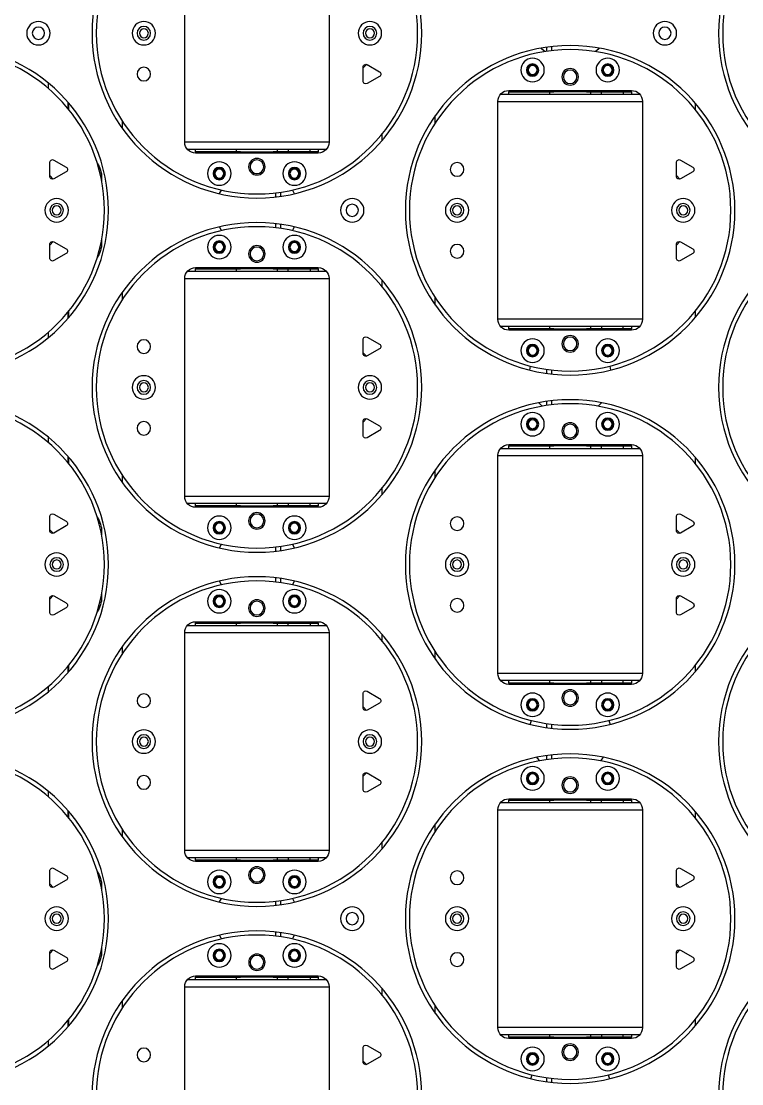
# Model space of a CAD drawing. Header units: millimetres. Extents: x 845401 to 948039, y 511594 to 550263.
# Drawn here: x 909106.1 to 909370.6, y 531751.2 to 532141.2 of the extents above; entities that cross this region are included whole.
import ezdxf

# ---------------------------------------------------------------- set-up
doc = ezdxf.new("R2010")
doc.units = ezdxf.units.MM
doc.layers.add('00', color=7, linetype='Continuous')
doc.layers.add('A-剖-0.10mm.......SECT-L01', color=255, linetype='Continuous', lineweight=18)

# ---------------------------------------------------------------- blocks, each defined once
blk = doc.blocks.new('1260包胶摆轮')
at = {"color": 7, "linetype": 'Continuous', "lineweight": 25}
for p, q in [((4842812.88, 878751.8), (4842812.88, 878671.8)), ((4842865.88, 878671.8), (4842865.88, 878751.8)), ((4842939.99, 878705.56), (4842940.49, 878704.14)), ((4842947.66, 878706.92), (4842947.66, 878705.41)), ((4842968.28, 878704.14), (4842968.77, 878705.56)), ((4842878.38, 878699.05), (4842879.64, 878700.36)), ((4842878.38, 878699.4), (4842878.38, 878694.2)), ((4842884.38, 878697.66), (4842879.88, 878700.26)), ((4842762.88, 878693.47), (4842762.88, 878691.51)), ((4842879.88, 878693.33), (4842884.38, 878695.93)), ((4842976.88, 878690.8), (4842931.88, 878690.8)), ((4842931.88, 878690.3), (4842931.88, 878690.8)), ((4842946.63, 878690.3), (4842931.88, 878690.3)), ((4842931.88, 878690.3), (4842931.88, 878689.3)), ((4842946.63, 878690.8), (4842946.63, 878690.3)), ((4842947.22, 878690.3), (4842946.63, 878690.3)), ((4842946.88, 878690.3), (4842946.88, 878689.3)), ((4842947.8, 878690.3), (4842947.22, 878690.3)), ((4842948.38, 878690.3), (4842947.8, 878690.3)), ((4842948.38, 878690.8), (4842948.38, 878690.3)), ((4842948.38, 878690.3), (4842960.38, 878690.3)), ((4842960.38, 878690.3), (4842960.38, 878690.8)), ((4842960.97, 878690.3), (4842960.38, 878690.3)), ((4842961.55, 878690.3), (4842960.97, 878690.3)), ((4842962.13, 878690.3), (4842961.55, 878690.3)), ((4842961.88, 878689.3), (4842961.88, 878690.3)), ((4842962.13, 878690.3), (4842962.13, 878690.8)), ((4842976.88, 878690.3), (4842962.13, 878690.3)), ((4842965.88, 878689.3), (4842965.88, 878690.3)), ((4842973.88, 878690.3), (4842973.88, 878689.3)), ((4842976.88, 878690.8), (4842976.88, 878690.3)), ((4842976.88, 878689.3), (4842976.88, 878690.3)), ((4842770.38, 878686.1), (4842770.38, 878683.74)), ((4842927.88, 878686.8), (4842927.88, 878606.8)), ((4842928.76, 878689.3), (4842980.01, 878689.3)), ((4842980.88, 878606.8), (4842980.88, 878686.8)), ((4843000.38, 878686.1), (4843000.38, 878683.74)), ((4842789.88, 878677.01), (4842789.88, 878679.69)), ((4842904.88, 878681.58), (4842904.88, 878678.9)), ((4842885.38, 878674.85), (4842885.38, 878672.5)), ((4842865.01, 878669.3), (4842813.76, 878669.3)), ((4842816.88, 878669.3), (4842816.88, 878668.3)), ((4842816.88, 878667.8), (4842816.88, 878668.3)), ((4842816.88, 878668.3), (4842831.63, 878668.3)), ((4842816.88, 878667.8), (4842861.88, 878667.8)), ((4842831.63, 878668.3), (4842831.63, 878667.8)), ((4842831.63, 878668.3), (4842832.22, 878668.3)), ((4842831.88, 878669.3), (4842831.88, 878668.3)), ((4842832.22, 878668.3), (4842832.8, 878668.3)), ((4842832.8, 878668.3), (4842833.38, 878668.3)), ((4842845.38, 878668.3), (4842833.38, 878668.3)), ((4842833.38, 878668.3), (4842833.38, 878667.8)), ((4842845.38, 878667.8), (4842845.38, 878668.3)), ((4842845.38, 878668.3), (4842845.97, 878668.3)), ((4842845.97, 878668.3), (4842846.55, 878668.3)), ((4842846.55, 878668.3), (4842847.13, 878668.3)), ((4842846.88, 878668.3), (4842846.88, 878669.3)), ((4842847.13, 878667.8), (4842847.13, 878668.3)), ((4842847.13, 878668.3), (4842861.88, 878668.3)), ((4842850.88, 878669.3), (4842850.88, 878668.3)), ((4842858.88, 878668.3), (4842858.88, 878669.3)), ((4842861.88, 878668.3), (4842861.88, 878669.3)), ((4842861.88, 878668.3), (4842861.88, 878667.8)), ((4842763.38, 878664.4), (4842763.38, 878659.2)), ((4842769.38, 878662.66), (4842764.88, 878665.26)), ((4842993.38, 878664.4), (4842993.38, 878659.2)), ((4842999.38, 878662.66), (4842994.88, 878665.26)), ((4842764.64, 878658.23), (4842763.38, 878659.54)), ((4842764.88, 878658.33), (4842769.38, 878660.93)), ((4842782.38, 878657.63), (4842782.38, 878658.8)), ((4842994.64, 878658.23), (4842993.38, 878659.54)), ((4842994.88, 878658.33), (4842999.38, 878660.93)), ((4842846.16, 878651.68), (4842846.16, 878653.19)), ((4842846.16, 878640.41), (4842846.16, 878641.92)), ((4842763.38, 878634.05), (4842764.64, 878635.36)), ((4842769.38, 878632.66), (4842764.88, 878635.26)), ((4842782.38, 878634.8), (4842782.38, 878635.96)), ((4842993.38, 878634.05), (4842994.64, 878635.36)), ((4842999.38, 878632.66), (4842994.88, 878635.26)), ((4842763.38, 878634.4), (4842763.38, 878629.2)), ((4842993.38, 878634.4), (4842993.38, 878629.2)), ((4842764.88, 878628.33), (4842769.38, 878630.93)), ((4842994.88, 878628.33), (4842999.38, 878630.93)), ((4842813.76, 878624.3), (4842865.01, 878624.3)), ((4842861.88, 878625.8), (4842816.88, 878625.8)), ((4842816.88, 878625.3), (4842816.88, 878625.8)), ((4842831.63, 878625.3), (4842816.88, 878625.3)), ((4842816.88, 878625.3), (4842816.88, 878624.3)), ((4842831.63, 878625.8), (4842831.63, 878625.3)), ((4842832.22, 878625.3), (4842831.63, 878625.3)), ((4842831.88, 878625.3), (4842831.88, 878624.3)), ((4842832.8, 878625.3), (4842832.22, 878625.3)), ((4842833.38, 878625.3), (4842832.8, 878625.3)), ((4842833.38, 878625.8), (4842833.38, 878625.3)), ((4842833.38, 878625.3), (4842845.38, 878625.3)), ((4842845.38, 878625.3), (4842845.38, 878625.8)), ((4842845.97, 878625.3), (4842845.38, 878625.3)), ((4842846.55, 878625.3), (4842845.97, 878625.3)), ((4842847.13, 878625.3), (4842846.55, 878625.3)), ((4842846.88, 878624.3), (4842846.88, 878625.3)), ((4842847.13, 878625.3), (4842847.13, 878625.8)), ((4842861.88, 878625.3), (4842847.13, 878625.3)), ((4842850.88, 878624.3), (4842850.88, 878625.3)), ((4842858.88, 878625.3), (4842858.88, 878624.3)), ((4842861.88, 878625.8), (4842861.88, 878625.3)), ((4842861.88, 878624.3), (4842861.88, 878625.3)), ((4842812.88, 878621.8), (4842812.88, 878541.8)), ((4842865.88, 878541.8), (4842865.88, 878621.8)), ((4842885.38, 878621.1), (4842885.38, 878618.74)), ((4842789.88, 878613.9), (4842789.88, 878616.58)), ((4842904.88, 878614.69), (4842904.88, 878612.01)), ((4842770.38, 878609.85), (4842770.38, 878607.5)), ((4843000.38, 878609.85), (4843000.38, 878607.5)), ((4842980.01, 878604.3), (4842928.76, 878604.3)), ((4842931.88, 878604.3), (4842931.88, 878603.3)), ((4842946.88, 878604.3), (4842946.88, 878603.3)), ((4842961.88, 878603.3), (4842961.88, 878604.3)), ((4842965.88, 878604.3), (4842965.88, 878603.3)), ((4842973.88, 878603.3), (4842973.88, 878604.3)), ((4842976.88, 878603.3), (4842976.88, 878604.3)), ((4842762.88, 878602.09), (4842762.88, 878600.13)), ((4842884.38, 878597.66), (4842879.88, 878600.26)), ((4842931.88, 878602.8), (4842931.88, 878603.3)), ((4842931.88, 878603.3), (4842946.63, 878603.3)), ((4842931.88, 878602.8), (4842976.88, 878602.8)), ((4842946.63, 878603.3), (4842946.63, 878602.8)), ((4842946.63, 878603.3), (4842947.22, 878603.3)), ((4842947.22, 878603.3), (4842947.8, 878603.3)), ((4842947.8, 878603.3), (4842948.38, 878603.3)), ((4842960.38, 878603.3), (4842948.38, 878603.3)), ((4842948.38, 878603.3), (4842948.38, 878602.8)), ((4842960.38, 878602.8), (4842960.38, 878603.3)), ((4842960.38, 878603.3), (4842960.97, 878603.3)), ((4842960.97, 878603.3), (4842961.55, 878603.3)), ((4842961.55, 878603.3), (4842962.13, 878603.3)), ((4842962.13, 878603.3), (4842976.88, 878603.3)), ((4842962.13, 878602.8), (4842962.13, 878603.3)), ((4842976.88, 878603.3), (4842976.88, 878602.8)), ((4842878.38, 878599.4), (4842878.38, 878594.2)), ((4842879.88, 878593.33), (4842884.38, 878595.93)), ((4842879.64, 878593.23), (4842878.38, 878594.54)), ((4842947.66, 878588.18), (4842947.66, 878586.67)), ((4842947.66, 878576.92), (4842947.66, 878575.41)), ((4842878.38, 878569.05), (4842879.64, 878570.36)), ((4842878.38, 878569.4), (4842878.38, 878564.2)), ((4842884.38, 878567.66), (4842879.88, 878570.26)), ((4842879.88, 878563.33), (4842884.38, 878565.93)), ((4842762.88, 878563.47), (4842762.88, 878561.51)), ((4842928.76, 878559.3), (4842980.01, 878559.3)), ((4842976.88, 878560.8), (4842931.88, 878560.8)), ((4842931.88, 878560.3), (4842931.88, 878560.8)), ((4842946.63, 878560.3), (4842931.88, 878560.3)), ((4842931.88, 878560.3), (4842931.88, 878559.3)), ((4842946.63, 878560.8), (4842946.63, 878560.3)), ((4842947.22, 878560.3), (4842946.63, 878560.3)), ((4842946.88, 878560.3), (4842946.88, 878559.3)), ((4842947.8, 878560.3), (4842947.22, 878560.3)), ((4842948.38, 878560.3), (4842947.8, 878560.3)), ((4842948.38, 878560.8), (4842948.38, 878560.3)), ((4842948.38, 878560.3), (4842960.38, 878560.3)), ((4842960.38, 878560.3), (4842960.38, 878560.8)), ((4842960.97, 878560.3), (4842960.38, 878560.3)), ((4842961.55, 878560.3), (4842960.97, 878560.3)), ((4842962.13, 878560.3), (4842961.55, 878560.3)), ((4842961.88, 878559.3), (4842961.88, 878560.3)), ((4842962.13, 878560.3), (4842962.13, 878560.8)), ((4842976.88, 878560.3), (4842962.13, 878560.3)), ((4842965.88, 878559.3), (4842965.88, 878560.3)), ((4842973.88, 878560.3), (4842973.88, 878559.3)), ((4842976.88, 878560.8), (4842976.88, 878560.3)), ((4842976.88, 878559.3), (4842976.88, 878560.3)), ((4842770.38, 878556.1), (4842770.38, 878553.74)), ((4842927.88, 878556.8), (4842927.88, 878476.8)), ((4842980.88, 878476.8), (4842980.88, 878556.8)), ((4843000.38, 878556.1), (4843000.38, 878553.74)), ((4842789.88, 878547.01), (4842789.88, 878549.69)), ((4842904.88, 878551.58), (4842904.88, 878548.9)), ((4842885.38, 878544.85), (4842885.38, 878542.5)), ((4842865.01, 878539.3), (4842813.76, 878539.3)), ((4842816.88, 878539.3), (4842816.88, 878538.3)), ((4842816.88, 878537.8), (4842816.88, 878538.3)), ((4842816.88, 878538.3), (4842831.63, 878538.3)), ((4842816.88, 878537.8), (4842861.88, 878537.8)), ((4842831.63, 878538.3), (4842831.63, 878537.8)), ((4842831.63, 878538.3), (4842832.22, 878538.3)), ((4842831.88, 878539.3), (4842831.88, 878538.3)), ((4842832.22, 878538.3), (4842832.8, 878538.3)), ((4842832.8, 878538.3), (4842833.38, 878538.3)), ((4842845.38, 878538.3), (4842833.38, 878538.3)), ((4842833.38, 878538.3), (4842833.38, 878537.8)), ((4842845.38, 878537.8), (4842845.38, 878538.3)), ((4842845.38, 878538.3), (4842845.97, 878538.3)), ((4842845.97, 878538.3), (4842846.55, 878538.3)), ((4842846.55, 878538.3), (4842847.13, 878538.3)), ((4842846.88, 878538.3), (4842846.88, 878539.3)), ((4842847.13, 878538.3), (4842861.88, 878538.3)), ((4842847.13, 878537.8), (4842847.13, 878538.3)), ((4842850.88, 878539.3), (4842850.88, 878538.3)), ((4842858.88, 878538.3), (4842858.88, 878539.3)), ((4842861.88, 878538.3), (4842861.88, 878539.3)), ((4842861.88, 878538.3), (4842861.88, 878537.8)), ((4842763.38, 878534.4), (4842763.38, 878529.2)), ((4842769.38, 878532.66), (4842764.88, 878535.26)), ((4842993.38, 878534.4), (4842993.38, 878529.2)), ((4842999.38, 878532.66), (4842994.88, 878535.26)), ((4842764.88, 878528.33), (4842769.38, 878530.93)), ((4842994.88, 878528.33), (4842999.38, 878530.93)), ((4842764.64, 878528.23), (4842763.38, 878529.54)), ((4842782.38, 878527.63), (4842782.38, 878528.8)), ((4842994.64, 878528.23), (4842993.38, 878529.54)), ((4842846.16, 878521.68), (4842846.16, 878523.19)), ((4842846.16, 878510.41), (4842846.16, 878511.92)), ((4842763.38, 878504.05), (4842764.64, 878505.36)), ((4842763.38, 878504.4), (4842763.38, 878499.2)), ((4842769.38, 878502.66), (4842764.88, 878505.26)), ((4842782.38, 878504.8), (4842782.38, 878505.96)), ((4842993.38, 878504.05), (4842994.64, 878505.36)), ((4842993.38, 878504.4), (4842993.38, 878499.2)), ((4842999.38, 878502.66), (4842994.88, 878505.26)), ((4842764.88, 878498.33), (4842769.38, 878500.93)), ((4842994.88, 878498.33), (4842999.38, 878500.93)), ((4842861.88, 878495.8), (4842816.88, 878495.8)), ((4842816.88, 878495.3), (4842816.88, 878495.8)), ((4842831.63, 878495.3), (4842816.88, 878495.3)), ((4842816.88, 878495.3), (4842816.88, 878494.3)), ((4842831.63, 878495.8), (4842831.63, 878495.3)), ((4842832.22, 878495.3), (4842831.63, 878495.3)), ((4842831.88, 878495.3), (4842831.88, 878494.3)), ((4842832.8, 878495.3), (4842832.22, 878495.3)), ((4842833.38, 878495.3), (4842832.8, 878495.3)), ((4842833.38, 878495.8), (4842833.38, 878495.3)), ((4842833.38, 878495.3), (4842845.38, 878495.3)), ((4842845.38, 878495.3), (4842845.38, 878495.8)), ((4842845.97, 878495.3), (4842845.38, 878495.3)), ((4842846.55, 878495.3), (4842845.97, 878495.3)), ((4842847.13, 878495.3), (4842846.55, 878495.3)), ((4842846.88, 878494.3), (4842846.88, 878495.3)), ((4842847.13, 878495.3), (4842847.13, 878495.8)), ((4842861.88, 878495.3), (4842847.13, 878495.3)), ((4842850.88, 878494.3), (4842850.88, 878495.3)), ((4842858.88, 878495.3), (4842858.88, 878494.3)), ((4842861.88, 878495.8), (4842861.88, 878495.3)), ((4842861.88, 878494.3), (4842861.88, 878495.3)), ((4842812.88, 878491.8), (4842812.88, 878411.8)), ((4842813.76, 878494.3), (4842865.01, 878494.3)), ((4842865.88, 878411.8), (4842865.88, 878491.8)), ((4842885.38, 878491.1), (4842885.38, 878488.74)), ((4842789.88, 878483.9), (4842789.88, 878486.58)), ((4842904.88, 878484.69), (4842904.88, 878482.01)), ((4842770.38, 878479.85), (4842770.38, 878477.5)), ((4843000.38, 878479.85), (4843000.38, 878477.5)), ((4842762.88, 878472.09), (4842762.88, 878470.13)), ((4842980.01, 878474.3), (4842928.76, 878474.3)), ((4842931.88, 878474.3), (4842931.88, 878473.3)), ((4842931.88, 878472.8), (4842931.88, 878473.3)), ((4842931.88, 878473.3), (4842946.63, 878473.3)), ((4842931.88, 878472.8), (4842976.88, 878472.8)), ((4842946.63, 878473.3), (4842946.63, 878472.8)), ((4842946.63, 878473.3), (4842947.22, 878473.3)), ((4842946.88, 878474.3), (4842946.88, 878473.3)), ((4842947.22, 878473.3), (4842947.8, 878473.3)), ((4842947.8, 878473.3), (4842948.38, 878473.3)), ((4842960.38, 878473.3), (4842948.38, 878473.3)), ((4842948.38, 878473.3), (4842948.38, 878472.8)), ((4842960.38, 878472.8), (4842960.38, 878473.3)), ((4842960.38, 878473.3), (4842960.97, 878473.3)), ((4842960.97, 878473.3), (4842961.55, 878473.3)), ((4842961.55, 878473.3), (4842962.13, 878473.3)), ((4842961.88, 878473.3), (4842961.88, 878474.3)), ((4842962.13, 878472.8), (4842962.13, 878473.3)), ((4842962.13, 878473.3), (4842976.88, 878473.3)), ((4842965.88, 878474.3), (4842965.88, 878473.3)), ((4842973.88, 878473.3), (4842973.88, 878474.3)), ((4842976.88, 878473.3), (4842976.88, 878474.3)), ((4842976.88, 878473.3), (4842976.88, 878472.8)), ((4842878.38, 878469.4), (4842878.38, 878464.2)), ((4842884.38, 878467.66), (4842879.88, 878470.26)), ((4842879.64, 878463.23), (4842878.38, 878464.54)), ((4842879.88, 878463.33), (4842884.38, 878465.93)), ((4842947.66, 878458.18), (4842947.66, 878456.67)), ((4842939.57, 878445.46), (4842939.88, 878443.99)), ((4842947.66, 878446.92), (4842947.66, 878445.41)), ((4842968.89, 878443.99), (4842969.2, 878445.46)), ((4842878.38, 878439.05), (4842879.64, 878440.36)), ((4842884.38, 878437.66), (4842879.88, 878440.26)), ((4842878.38, 878439.4), (4842878.38, 878434.2)), ((4842762.88, 878433.47), (4842762.88, 878431.51)), ((4842879.88, 878433.33), (4842884.38, 878435.93)), ((4842928.76, 878429.3), (4842980.01, 878429.3)), ((4842976.88, 878430.8), (4842931.88, 878430.8)), ((4842931.88, 878430.3), (4842931.88, 878430.8)), ((4842946.63, 878430.3), (4842931.88, 878430.3)), ((4842931.88, 878430.3), (4842931.88, 878429.3)), ((4842946.63, 878430.8), (4842946.63, 878430.3)), ((4842947.22, 878430.3), (4842946.63, 878430.3)), ((4842946.88, 878430.3), (4842946.88, 878429.3)), ((4842947.8, 878430.3), (4842947.22, 878430.3)), ((4842948.38, 878430.3), (4842947.8, 878430.3)), ((4842948.38, 878430.8), (4842948.38, 878430.3)), ((4842948.38, 878430.3), (4842960.38, 878430.3)), ((4842960.38, 878430.3), (4842960.38, 878430.8)), ((4842960.97, 878430.3), (4842960.38, 878430.3)), ((4842961.55, 878430.3), (4842960.97, 878430.3)), ((4842962.13, 878430.3), (4842961.55, 878430.3)), ((4842961.88, 878429.3), (4842961.88, 878430.3)), ((4842962.13, 878430.3), (4842962.13, 878430.8)), ((4842976.88, 878430.3), (4842962.13, 878430.3)), ((4842965.88, 878429.3), (4842965.88, 878430.3)), ((4842973.88, 878430.3), (4842973.88, 878429.3)), ((4842976.88, 878430.8), (4842976.88, 878430.3)), ((4842976.88, 878429.3), (4842976.88, 878430.3)), ((4842770.38, 878426.1), (4842770.38, 878423.74)), ((4842927.88, 878426.8), (4842927.88, 878346.8)), ((4842980.88, 878346.8), (4842980.88, 878426.8)), ((4843000.38, 878426.1), (4843000.38, 878423.74)), ((4842904.88, 878421.58), (4842904.88, 878418.9)), ((4842789.88, 878417.01), (4842789.88, 878419.69)), ((4842885.38, 878414.85), (4842885.38, 878412.5)), ((4842865.01, 878409.3), (4842813.76, 878409.3)), ((4842816.88, 878409.3), (4842816.88, 878408.3)), ((4842831.88, 878409.3), (4842831.88, 878408.3)), ((4842846.88, 878408.3), (4842846.88, 878409.3)), ((4842850.88, 878409.3), (4842850.88, 878408.3)), ((4842858.88, 878408.3), (4842858.88, 878409.3)), ((4842861.88, 878408.3), (4842861.88, 878409.3)), ((4842769.38, 878402.66), (4842764.88, 878405.26)), ((4842816.88, 878408.3), (4842831.63, 878408.3)), ((4842816.88, 878407.8), (4842816.88, 878408.3)), ((4842816.88, 878407.8), (4842861.88, 878407.8)), ((4842831.63, 878408.3), (4842831.63, 878407.8)), ((4842831.63, 878408.3), (4842832.22, 878408.3)), ((4842832.22, 878408.3), (4842832.8, 878408.3)), ((4842832.8, 878408.3), (4842833.38, 878408.3)), ((4842845.38, 878408.3), (4842833.38, 878408.3)), ((4842833.38, 878408.3), (4842833.38, 878407.8)), ((4842845.38, 878407.8), (4842845.38, 878408.3)), ((4842845.38, 878408.3), (4842845.97, 878408.3)), ((4842845.97, 878408.3), (4842846.55, 878408.3)), ((4842846.55, 878408.3), (4842847.13, 878408.3)), ((4842847.13, 878407.8), (4842847.13, 878408.3)), ((4842847.13, 878408.3), (4842861.88, 878408.3)), ((4842861.88, 878408.3), (4842861.88, 878407.8)), ((4842999.38, 878402.66), (4842994.88, 878405.26)), ((4842763.38, 878404.4), (4842763.38, 878399.2)), ((4842764.88, 878398.33), (4842769.38, 878400.93)), ((4842993.38, 878404.4), (4842993.38, 878399.2)), ((4842994.88, 878398.33), (4842999.38, 878400.93)), ((4842764.64, 878398.23), (4842763.38, 878399.54)), ((4842782.38, 878397.63), (4842782.38, 878398.8)), ((4842994.64, 878398.23), (4842993.38, 878399.54)), ((4842846.16, 878391.68), (4842846.16, 878393.19)), ((4842846.16, 878380.41), (4842846.16, 878381.92)), ((4842763.38, 878374.05), (4842764.64, 878375.36)), ((4842763.38, 878374.4), (4842763.38, 878369.2)), ((4842769.38, 878372.66), (4842764.88, 878375.26)), ((4842782.38, 878374.8), (4842782.38, 878375.96)), ((4842993.38, 878374.05), (4842994.64, 878375.36)), ((4842993.38, 878374.4), (4842993.38, 878369.2)), ((4842999.38, 878372.66), (4842994.88, 878375.26)), ((4842764.88, 878368.33), (4842769.38, 878370.93)), ((4842994.88, 878368.33), (4842999.38, 878370.93)), ((4842813.76, 878364.3), (4842865.01, 878364.3)), ((4842861.88, 878365.8), (4842816.88, 878365.8)), ((4842816.88, 878365.3), (4842816.88, 878365.8)), ((4842831.63, 878365.3), (4842816.88, 878365.3)), ((4842816.88, 878365.3), (4842816.88, 878364.3)), ((4842831.63, 878365.8), (4842831.63, 878365.3)), ((4842832.22, 878365.3), (4842831.63, 878365.3)), ((4842831.88, 878365.3), (4842831.88, 878364.3)), ((4842832.8, 878365.3), (4842832.22, 878365.3)), ((4842833.38, 878365.3), (4842832.8, 878365.3)), ((4842833.38, 878365.8), (4842833.38, 878365.3)), ((4842833.38, 878365.3), (4842845.38, 878365.3)), ((4842845.38, 878365.3), (4842845.38, 878365.8)), ((4842845.97, 878365.3), (4842845.38, 878365.3)), ((4842846.55, 878365.3), (4842845.97, 878365.3)), ((4842847.13, 878365.3), (4842846.55, 878365.3)), ((4842846.88, 878364.3), (4842846.88, 878365.3)), ((4842847.13, 878365.3), (4842847.13, 878365.8)), ((4842861.88, 878365.3), (4842847.13, 878365.3)), ((4842850.88, 878364.3), (4842850.88, 878365.3)), ((4842858.88, 878365.3), (4842858.88, 878364.3)), ((4842861.88, 878365.8), (4842861.88, 878365.3)), ((4842861.88, 878364.3), (4842861.88, 878365.3)), ((4842812.88, 878361.8), (4842812.88, 878281.8)), ((4842865.88, 878281.8), (4842865.88, 878361.8)), ((4842885.38, 878361.1), (4842885.38, 878358.74)), ((4842789.88, 878353.9), (4842789.88, 878356.58)), ((4842904.88, 878354.69), (4842904.88, 878352.01)), ((4842770.38, 878349.85), (4842770.38, 878347.5)), ((4843000.38, 878349.85), (4843000.38, 878347.5)), ((4842980.01, 878344.3), (4842928.76, 878344.3)), ((4842931.88, 878344.3), (4842931.88, 878343.3)), ((4842931.88, 878342.8), (4842931.88, 878343.3)), ((4842931.88, 878343.3), (4842946.63, 878343.3)), ((4842931.88, 878342.8), (4842976.88, 878342.8)), ((4842946.63, 878343.3), (4842946.63, 878342.8)), ((4842946.63, 878343.3), (4842947.22, 878343.3)), ((4842946.88, 878344.3), (4842946.88, 878343.3)), ((4842947.22, 878343.3), (4842947.8, 878343.3)), ((4842947.8, 878343.3), (4842948.38, 878343.3)), ((4842960.38, 878343.3), (4842948.38, 878343.3)), ((4842948.38, 878343.3), (4842948.38, 878342.8)), ((4842960.38, 878342.8), (4842960.38, 878343.3)), ((4842960.38, 878343.3), (4842960.97, 878343.3)), ((4842960.97, 878343.3), (4842961.55, 878343.3)), ((4842961.55, 878343.3), (4842962.13, 878343.3)), ((4842961.88, 878343.3), (4842961.88, 878344.3)), ((4842962.13, 878342.8), (4842962.13, 878343.3)), ((4842962.13, 878343.3), (4842976.88, 878343.3)), ((4842965.88, 878344.3), (4842965.88, 878343.3)), ((4842973.88, 878343.3), (4842973.88, 878344.3)), ((4842976.88, 878343.3), (4842976.88, 878344.3)), ((4842976.88, 878343.3), (4842976.88, 878342.8)), ((4842762.88, 878342.09), (4842762.88, 878340.13)), ((4842878.38, 878339.4), (4842878.38, 878334.2)), ((4842884.38, 878337.66), (4842879.88, 878340.26)), ((4842879.88, 878333.33), (4842884.38, 878335.93)), ((4842879.64, 878333.23), (4842878.38, 878334.54)), ((4842947.66, 878328.18), (4842947.66, 878326.67))]:
    blk.add_line(p, q, dxfattribs=at)
at = {"color": 8, "linetype": 'Continuous', "lineweight": 25}
for p, q in [((4842945.66, 878705.15), (4842945.66, 878706.67)), ((4842947.22, 878690.8), (4842947.22, 878690.3)), ((4842947.8, 878690.3), (4842947.8, 878690.8)), ((4842960.97, 878690.8), (4842960.97, 878690.3)), ((4842961.55, 878690.3), (4842961.55, 878690.8)), ((4842770.15, 878686.37), (4842770.15, 878684.03)), ((4842980.88, 878686.8), (4842927.88, 878686.8)), ((4842812.88, 878671.8), (4842865.88, 878671.8)), ((4842832.22, 878668.3), (4842832.22, 878667.8)), ((4842832.8, 878667.8), (4842832.8, 878668.3)), ((4842845.97, 878668.3), (4842845.97, 878667.8)), ((4842846.55, 878667.8), (4842846.55, 878668.3)), ((4842848.16, 878653.45), (4842848.16, 878651.94)), ((4842848.16, 878641.66), (4842848.16, 878640.14)), ((4842832.22, 878625.8), (4842832.22, 878625.3)), ((4842832.8, 878625.3), (4842832.8, 878625.8)), ((4842845.97, 878625.8), (4842845.97, 878625.3)), ((4842846.55, 878625.3), (4842846.55, 878625.8)), ((4842865.88, 878621.8), (4842812.88, 878621.8)), ((4842770.15, 878609.56), (4842770.15, 878607.23)), ((4842927.88, 878606.8), (4842980.88, 878606.8)), ((4842947.22, 878603.3), (4842947.22, 878602.8)), ((4842947.8, 878602.8), (4842947.8, 878603.3)), ((4842960.97, 878603.3), (4842960.97, 878602.8)), ((4842961.55, 878602.8), (4842961.55, 878603.3)), ((4842945.66, 878586.93), (4842945.66, 878588.45)), ((4842945.66, 878575.15), (4842945.66, 878576.67)), ((4842947.22, 878560.8), (4842947.22, 878560.3)), ((4842947.8, 878560.3), (4842947.8, 878560.8)), ((4842960.97, 878560.8), (4842960.97, 878560.3)), ((4842961.55, 878560.3), (4842961.55, 878560.8)), ((4842770.15, 878556.37), (4842770.15, 878554.03)), ((4842980.88, 878556.8), (4842927.88, 878556.8)), ((4842812.88, 878541.8), (4842865.88, 878541.8)), ((4842832.22, 878538.3), (4842832.22, 878537.8)), ((4842832.8, 878537.8), (4842832.8, 878538.3)), ((4842845.97, 878538.3), (4842845.97, 878537.8)), ((4842846.55, 878537.8), (4842846.55, 878538.3)), ((4842848.16, 878523.45), (4842848.16, 878521.94)), ((4842848.16, 878511.66), (4842848.16, 878510.14)), ((4842832.22, 878495.8), (4842832.22, 878495.3)), ((4842832.8, 878495.3), (4842832.8, 878495.8)), ((4842845.97, 878495.8), (4842845.97, 878495.3)), ((4842846.55, 878495.3), (4842846.55, 878495.8)), ((4842865.88, 878491.8), (4842812.88, 878491.8)), ((4842770.15, 878479.56), (4842770.15, 878477.23)), ((4842927.88, 878476.8), (4842980.88, 878476.8)), ((4842947.22, 878473.3), (4842947.22, 878472.8)), ((4842947.8, 878472.8), (4842947.8, 878473.3)), ((4842960.97, 878473.3), (4842960.97, 878472.8)), ((4842961.55, 878472.8), (4842961.55, 878473.3)), ((4842945.66, 878456.93), (4842945.66, 878458.45)), ((4842945.66, 878445.15), (4842945.66, 878446.67)), ((4842947.22, 878430.8), (4842947.22, 878430.3)), ((4842947.8, 878430.3), (4842947.8, 878430.8)), ((4842960.97, 878430.8), (4842960.97, 878430.3)), ((4842961.55, 878430.3), (4842961.55, 878430.8)), ((4842770.15, 878426.37), (4842770.15, 878424.03)), ((4842980.88, 878426.8), (4842927.88, 878426.8)), ((4842812.88, 878411.8), (4842865.88, 878411.8)), ((4842832.22, 878408.3), (4842832.22, 878407.8)), ((4842832.8, 878407.8), (4842832.8, 878408.3)), ((4842845.97, 878408.3), (4842845.97, 878407.8)), ((4842846.55, 878407.8), (4842846.55, 878408.3)), ((4842848.16, 878393.45), (4842848.16, 878391.94)), ((4842848.16, 878381.66), (4842848.16, 878380.14)), ((4842832.22, 878365.8), (4842832.22, 878365.3)), ((4842832.8, 878365.3), (4842832.8, 878365.8)), ((4842845.97, 878365.8), (4842845.97, 878365.3)), ((4842846.55, 878365.3), (4842846.55, 878365.8)), ((4842865.88, 878361.8), (4842812.88, 878361.8)), ((4842770.15, 878349.56), (4842770.15, 878347.23)), ((4842927.88, 878346.8), (4842980.88, 878346.8)), ((4842947.22, 878343.3), (4842947.22, 878342.8)), ((4842947.8, 878342.8), (4842947.8, 878343.3)), ((4842960.97, 878343.3), (4842960.97, 878342.8)), ((4842961.55, 878342.8), (4842961.55, 878343.3)), ((4842945.66, 878326.93), (4842945.66, 878328.45))]:
    blk.add_line(p, q, dxfattribs=at)
at = {"color": 7, "linetype": 'Continuous', "lineweight": 25, "flags": 128}
for points in [[(4842826.37, 878654.25), (4842826.21, 878653.96), (4842825.67, 878652.87)], [(4842853.1, 878652.87), (4842852.56, 878653.96), (4842852.4, 878654.25)], [(4842825.67, 878640.72), (4842825.7, 878640.66), (4842826.37, 878639.34)], [(4842852.4, 878639.34), (4842853.07, 878640.66), (4842853.1, 878640.72)], [(4842943.26, 878588.86), (4842942.45, 878587.89), (4842942.19, 878587.54)], [(4842966.57, 878587.54), (4842966.31, 878587.89), (4842965.51, 878588.86)], [(4842939.75, 878575.5), (4842939.92, 878574.82), (4842940.15, 878574.06)], [(4842968.61, 878574.06), (4842968.85, 878574.82), (4842969.02, 878575.5)], [(4842826.37, 878524.25), (4842826.21, 878523.96), (4842825.67, 878522.87)], [(4842853.1, 878522.87), (4842852.56, 878523.96), (4842852.4, 878524.25)], [(4842825.67, 878510.72), (4842825.7, 878510.66), (4842826.37, 878509.34)], [(4842852.4, 878509.34), (4842853.07, 878510.66), (4842853.1, 878510.72)], [(4842944.08, 878458.7), (4842943.98, 878458.61), (4842942.86, 878457.41)], [(4842965.9, 878457.41), (4842964.78, 878458.61), (4842964.68, 878458.7)], [(4842826.37, 878394.25), (4842826.21, 878393.96), (4842825.67, 878392.87)], [(4842853.1, 878392.87), (4842852.56, 878393.96), (4842852.4, 878394.25)], [(4842825.67, 878380.72), (4842825.7, 878380.66), (4842826.37, 878379.34)], [(4842852.4, 878379.34), (4842853.07, 878380.66), (4842853.1, 878380.72)], [(4842945.05, 878328.54), (4842943.98, 878327.61), (4842943.63, 878327.26)], [(4842965.13, 878327.26), (4842964.78, 878327.61), (4842963.72, 878328.54)]]:
    blk.add_lwpolyline(points, dxfattribs=at)
at = {"color": 7, "linetype": 'Continuous', "lineweight": 25}
for centre, radius in [((4842839.38, 878711.8), 60.5), ((4843069.38, 878711.8), 60.5), ((4842839.38, 878711.8), 59), ((4843069.38, 878711.8), 59), ((4842724.38, 878646.8), 60.5), ((4842724.38, 878646.8), 59), ((4842954.38, 878646.8), 60.5), ((4842954.38, 878646.8), 59), ((4842940.58, 878698.3), 4.3), ((4842968.18, 878698.3), 4.3), ((4842797.88, 878696.8), 2.5), ((4842940.58, 878698.3), 2.25), ((4842940.58, 878698.3), 2.03), ((4842940.58, 878698.3), 1.65), ((4842954.38, 878695.8), 3.03), ((4842954.38, 878695.8), 2.5), ((4842968.18, 878698.3), 2.25), ((4842968.18, 878698.3), 2.03), ((4842968.18, 878698.3), 1.65), ((4842825.58, 878660.3), 4.3), ((4842825.58, 878660.3), 2.25), ((4842825.58, 878660.3), 2.03), ((4842839.38, 878662.8), 3.02), ((4842839.38, 878662.8), 2.5), ((4842853.18, 878660.3), 4.3), ((4842853.18, 878660.3), 2.25), ((4842853.18, 878660.3), 2.03), ((4842912.88, 878661.8), 2.5), ((4842825.58, 878660.3), 1.65), ((4842853.18, 878660.3), 1.65), ((4842765.88, 878646.8), 4.3), ((4842874.38, 878646.8), 4.3), ((4842912.88, 878646.8), 4.3), ((4842995.88, 878646.8), 4.3), ((4842765.88, 878646.8), 2.5), ((4842765.88, 878646.8), 1.65), ((4842874.38, 878646.8), 2.25), ((4842912.88, 878646.8), 2.5), ((4842912.88, 878646.8), 1.65), ((4842995.88, 878646.8), 2.5), ((4842995.88, 878646.8), 1.65), ((4842839.38, 878581.8), 60.5), ((4842839.38, 878581.8), 59), ((4843069.38, 878581.8), 60.5), ((4843069.38, 878581.8), 59), ((4842825.58, 878633.3), 4.3), ((4842825.58, 878633.3), 2.25), ((4842825.58, 878633.3), 2.03), ((4842825.58, 878633.3), 1.65), ((4842853.18, 878633.3), 4.3), ((4842853.18, 878633.3), 2.25), ((4842853.18, 878633.3), 2.03), ((4842853.18, 878633.3), 1.65), ((4842839.38, 878630.8), 3.03), ((4842839.38, 878630.8), 2.5), ((4842912.88, 878631.8), 2.5), ((4842954.38, 878597.8), 3.03), ((4842954.38, 878597.8), 2.5), ((4842797.88, 878596.8), 2.5), ((4842940.58, 878595.3), 4.3), ((4842940.58, 878595.3), 2.25), ((4842940.58, 878595.3), 2.03), ((4842940.58, 878595.3), 1.65), ((4842968.18, 878595.3), 4.3), ((4842968.18, 878595.3), 2.25), ((4842968.18, 878595.3), 2.03), ((4842968.18, 878595.3), 1.65), ((4842797.88, 878581.8), 4.3), ((4842797.88, 878581.8), 2.5), ((4842880.88, 878581.8), 4.3), ((4842880.88, 878581.8), 2.5), ((4842797.88, 878581.8), 1.65), ((4842880.88, 878581.8), 1.65), ((4842724.38, 878516.8), 60.5), ((4842954.38, 878516.8), 60.5), ((4842724.38, 878516.8), 59), ((4842954.38, 878516.8), 59), ((4842940.58, 878568.3), 4.3), ((4842968.18, 878568.3), 4.3), ((4842797.88, 878566.8), 2.5), ((4842940.58, 878568.3), 2.25), ((4842940.58, 878568.3), 2.02), ((4842940.58, 878568.3), 1.65), ((4842954.38, 878565.8), 3.03), ((4842968.18, 878568.3), 2.25), ((4842968.18, 878568.3), 2.02), ((4842968.18, 878568.3), 1.65), ((4842954.38, 878565.8), 2.5), ((4842825.58, 878530.3), 4.3), ((4842839.38, 878532.8), 3.03), ((4842839.38, 878532.8), 2.5), ((4842853.18, 878530.3), 4.3), ((4842912.88, 878531.8), 2.5), ((4842825.58, 878530.3), 2.25), ((4842825.58, 878530.3), 2.03), ((4842825.58, 878530.3), 1.65), ((4842853.18, 878530.3), 2.25), ((4842853.18, 878530.3), 2.03), ((4842853.18, 878530.3), 1.65), ((4842765.88, 878516.8), 4.3), ((4842765.88, 878516.8), 2.5), ((4842765.88, 878516.8), 1.65), ((4842912.88, 878516.8), 4.3), ((4842912.88, 878516.8), 2.5), ((4842912.88, 878516.8), 1.65), ((4842995.88, 878516.8), 4.3), ((4842995.88, 878516.8), 2.5), ((4842995.88, 878516.8), 1.65), ((4842839.38, 878451.8), 60.5), ((4842839.38, 878451.8), 59), ((4843069.38, 878451.8), 60.5), ((4843069.38, 878451.8), 59), ((4842825.58, 878503.3), 4.3), ((4842853.18, 878503.3), 4.3), ((4842825.58, 878503.3), 2.25), ((4842825.58, 878503.3), 2.03), ((4842825.58, 878503.3), 1.65), ((4842839.38, 878500.8), 3.03), ((4842839.38, 878500.8), 2.5), ((4842853.18, 878503.3), 2.25), ((4842853.18, 878503.3), 2.03), ((4842853.18, 878503.3), 1.65), ((4842912.88, 878501.8), 2.5), ((4842797.88, 878466.8), 2.5), ((4842940.58, 878465.3), 4.3), ((4842940.58, 878465.3), 2.25), ((4842940.58, 878465.3), 2.03), ((4842954.38, 878467.8), 3.03), ((4842954.38, 878467.8), 2.5), ((4842968.18, 878465.3), 4.3), ((4842968.18, 878465.3), 2.25), ((4842968.18, 878465.3), 2.03), ((4842940.58, 878465.3), 1.65), ((4842968.18, 878465.3), 1.65), ((4842797.88, 878451.8), 4.3), ((4842880.88, 878451.8), 4.3), ((4842797.88, 878451.8), 2.5), ((4842797.88, 878451.8), 1.65), ((4842880.88, 878451.8), 2.5), ((4842880.88, 878451.8), 1.65), ((4842724.38, 878386.8), 60.5), ((4842724.38, 878386.8), 59), ((4842954.38, 878386.8), 60.5), ((4842954.38, 878386.8), 59), ((4842940.58, 878438.3), 4.3), ((4842940.58, 878438.3), 2.25), ((4842940.58, 878438.3), 2.02), ((4842940.58, 878438.3), 1.65), ((4842968.18, 878438.3), 4.3), ((4842968.18, 878438.3), 2.25), ((4842968.18, 878438.3), 2.02), ((4842968.18, 878438.3), 1.65), ((4842797.88, 878436.8), 2.5), ((4842954.38, 878435.8), 3.03), ((4842954.38, 878435.8), 2.5), ((4842839.38, 878402.8), 3.03), ((4842839.38, 878402.8), 2.5), ((4842825.58, 878400.3), 4.3), ((4842825.58, 878400.3), 2.25), ((4842825.58, 878400.3), 2.03), ((4842825.58, 878400.3), 1.65), ((4842853.18, 878400.3), 4.3), ((4842853.18, 878400.3), 2.25), ((4842853.18, 878400.3), 2.03), ((4842853.18, 878400.3), 1.65), ((4842912.88, 878401.8), 2.5), ((4842765.88, 878386.8), 4.3), ((4842765.88, 878386.8), 2.5), ((4842874.38, 878386.8), 4.3), ((4842912.88, 878386.8), 4.3), ((4842912.88, 878386.8), 2.5), ((4842995.88, 878386.8), 4.3), ((4842995.88, 878386.8), 2.5), ((4842765.88, 878386.8), 1.65), ((4842874.38, 878386.8), 2.25), ((4842912.88, 878386.8), 1.65), ((4842995.88, 878386.8), 1.65), ((4842839.38, 878321.8), 60.5), ((4843069.38, 878321.8), 60.5), ((4842839.38, 878321.8), 59), ((4842825.58, 878373.3), 4.3), ((4842853.18, 878373.3), 4.3), ((4843069.38, 878321.8), 59), ((4842825.58, 878373.3), 2.25), ((4842825.58, 878373.3), 2.02), ((4842825.58, 878373.3), 1.65), ((4842839.38, 878370.8), 3.03), ((4842853.18, 878373.3), 2.25), ((4842853.18, 878373.3), 2.02), ((4842853.18, 878373.3), 1.65), ((4842912.88, 878371.8), 2.5), ((4842839.38, 878370.8), 2.5), ((4842797.88, 878336.8), 2.5), ((4842940.58, 878335.3), 4.3), ((4842954.38, 878337.8), 3.03), ((4842954.38, 878337.8), 2.5), ((4842968.18, 878335.3), 4.3), ((4842940.58, 878335.3), 2.25), ((4842940.58, 878335.3), 2.03), ((4842940.58, 878335.3), 1.65), ((4842968.18, 878335.3), 2.25), ((4842968.18, 878335.3), 2.03), ((4842968.18, 878335.3), 1.65), ((4842759.17, 878321.8), 4.3), ((4842759.17, 878321.8), 2.25), ((4842797.88, 878321.8), 4.3), ((4842797.88, 878321.8), 2.5), ((4842797.88, 878321.8), 1.65), ((4842880.88, 878321.8), 4.3), ((4842880.88, 878321.8), 2.5), ((4842880.88, 878321.8), 1.65), ((4842989.17, 878321.8), 4.3), ((4842989.17, 878321.8), 2.25)]:
    blk.add_circle(centre, radius, dxfattribs=at)
for centre, radius, start, end in [((4842879.38, 878699.4), 1, 60, 180), ((4842883.88, 878696.8), 1, 300, 60), ((4842879.38, 878694.2), 1, 180, 300), ((4842931.88, 878686.8), 4, 90, 180), ((4842976.88, 878686.8), 4, 0, 90), ((4842816.88, 878671.8), 4, 180, 270), ((4842861.88, 878671.8), 4, 270, 0), ((4842764.38, 878664.4), 1, 60, 180), ((4842768.88, 878661.8), 1, 300, 60), ((4842772.63, 878658.8), 9.75, 0, 33.4114), ((4842994.38, 878664.4), 1, 60, 180), ((4842998.88, 878661.8), 1, 300, 60), ((4842764.38, 878659.2), 1, 180, 300), ((4842994.38, 878659.2), 1, 180, 300), ((4842764.38, 878634.4), 1, 60, 180), ((4842994.38, 878634.4), 1, 60, 180), ((4842768.88, 878631.8), 1, 300, 60), ((4842772.63, 878634.8), 9.75, 326.5886, 0), ((4842998.88, 878631.8), 1, 300, 60), ((4842764.38, 878629.2), 1, 180, 300), ((4842994.38, 878629.2), 1, 180, 300), ((4842816.88, 878621.8), 4, 90, 180), ((4842861.88, 878621.8), 4, 0, 90), ((4842931.88, 878606.8), 4, 180, 270), ((4842976.88, 878606.8), 4, 270, 0), ((4842879.38, 878599.4), 1, 60, 180), ((4842883.88, 878596.8), 1, 300, 60), ((4842879.38, 878594.2), 1, 180, 300), ((4842879.38, 878569.4), 1, 60, 180), ((4842883.88, 878566.8), 1, 300, 60), ((4842879.38, 878564.2), 1, 180, 300), ((4842931.88, 878556.8), 4, 90, 180), ((4842976.88, 878556.8), 4, 0, 90), ((4842816.88, 878541.8), 4, 180, 270), ((4842861.88, 878541.8), 4, 270, 0), ((4842764.38, 878534.4), 1, 60, 180), ((4842772.63, 878528.8), 9.75, 0, 33.4114), ((4842994.38, 878534.4), 1, 60, 180), ((4842768.88, 878531.8), 1, 300, 60), ((4842998.88, 878531.8), 1, 300, 60), ((4842764.38, 878529.2), 1, 180, 300), ((4842994.38, 878529.2), 1, 180, 300), ((4842764.38, 878504.4), 1, 60, 180), ((4842768.88, 878501.8), 1, 300, 60), ((4842772.63, 878504.8), 9.75, 326.5886, 0), ((4842994.38, 878504.4), 1, 60, 180), ((4842998.88, 878501.8), 1, 300, 60), ((4842764.38, 878499.2), 1, 180, 300), ((4842994.38, 878499.2), 1, 180, 300), ((4842816.88, 878491.8), 4, 90, 180), ((4842861.88, 878491.8), 4, 0, 90), ((4842931.88, 878476.8), 4, 180, 270), ((4842976.88, 878476.8), 4, 270, 0), ((4842879.38, 878469.4), 1, 60, 180), ((4842883.88, 878466.8), 1, 300, 60), ((4842879.38, 878464.2), 1, 180, 300), ((4842879.38, 878439.4), 1, 60, 180), ((4842883.88, 878436.8), 1, 300, 60), ((4842879.38, 878434.2), 1, 180, 300), ((4842931.88, 878426.8), 4, 90, 180), ((4842976.88, 878426.8), 4, 0, 90), ((4842816.88, 878411.8), 4, 180, 270), ((4842861.88, 878411.8), 4, 270, 0), ((4842764.38, 878404.4), 1, 60, 180), ((4842994.38, 878404.4), 1, 60, 180), ((4842768.88, 878401.8), 1, 300, 60), ((4842772.63, 878398.8), 9.75, 0, 33.4114), ((4842998.88, 878401.8), 1, 300, 60), ((4842764.38, 878399.2), 1, 180, 300), ((4842994.38, 878399.2), 1, 180, 300), ((4842764.38, 878374.4), 1, 60, 180), ((4842772.63, 878374.8), 9.75, 326.5886, 0), ((4842994.38, 878374.4), 1, 60, 180), ((4842768.88, 878371.8), 1, 300, 60), ((4842998.88, 878371.8), 1, 300, 60), ((4842764.38, 878369.2), 1, 180, 300), ((4842994.38, 878369.2), 1, 180, 300), ((4842816.88, 878361.8), 4, 90, 180), ((4842861.88, 878361.8), 4, 0, 90), ((4842931.88, 878346.8), 4, 180, 270), ((4842976.88, 878346.8), 4, 270, 0), ((4842879.38, 878339.4), 1, 60, 180), ((4842883.88, 878336.8), 1, 300, 60), ((4842879.38, 878334.2), 1, 180, 300)]:
    blk.add_arc(centre, radius, start, end, dxfattribs=at)
blk = doc.blocks.new('小盘摆轮加过渡板')
at = {"layer": 'A-剖-0.10mm.......SECT-L01', "color": 1, "xscale": -1, "rotation": 180}
blk.add_blockref('1260包胶摆轮', (-4107700.62, 1220537.36), dxfattribs=at)
blk = doc.blocks.new('C线')
blk.add_blockref('小盘摆轮加过渡板', (255923.7, 128759, -3.59))

msp = doc.modelspace()

# ---------------------------------------------------------------- block references
at = {"layer": '00'}
msp.add_blockref('C线', (-81869.83, 61162.22), dxfattribs=at)

doc.saveas('drawing.dxf')
